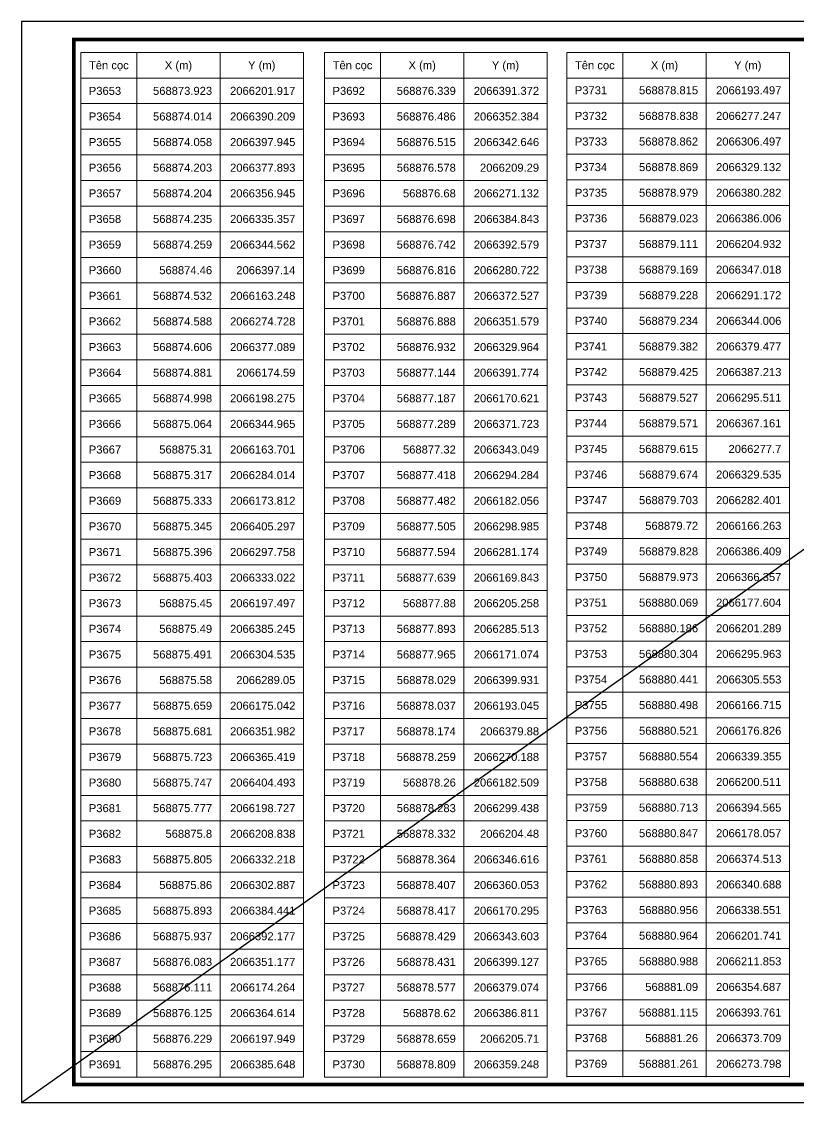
# Model space of a CAD drawing. Header units: millimetres. Extents: x 0 to 571985, y 0 to 2066666.
# Drawn here: x 569629.46 to 569650.8, y 2064995.92 to 2065025.62 of the extents above; entities that cross this region are included whole.
import ezdxf
from ezdxf.enums import TextEntityAlignment as Align

# ---------------------------------------------------------------- set-up
doc = ezdxf.new("R2010")
doc.units = ezdxf.units.MM
doc.linetypes.add('CENTER', pattern=[3, 1.5, -0.5, 0.5, -0.5])
for name, color, linetype, lineweight in [('A-KY HIEU', 34, 'Continuous', 20), ('E- RANH GIOI', 1, 'CENTER', 13), ('kata_net khung', 3, 'Continuous', 20), ('kata_text', 254, 'Continuous', 30)]:
    doc.layers.add(name, color=color, linetype=linetype, lineweight=lineweight)
doc.layers.add('KCS_Plotter', color=11, linetype='Continuous', plot=False)
doc.styles.add('kata_text', font='arial.ttf', dxfattribs={"width": 0.8})

# ---------------------------------------------------------------- blocks, each defined once
blk = doc.blocks.new('A$C33BC4D2A')
at = {"layer": 'A-KY HIEU', "color": 0, "const_width": 1.02}
blk.add_lwpolyline([(14.35, -292.1), (14.35, -4.9), (414.98, -4.9), (414.98, -292.1)], close=True, dxfattribs=at)
at = {"layer": 'Defpoints', "color": 125}
blk.add_lwpolyline([(0, -297), (420, -297), (420, 0), (0, 0)], close=True, dxfattribs=at)

msp = doc.modelspace()

# ---------------------------------------------------------------- linework, layer by layer
at = {"layer": 'kata_net khung'}
for p, q in [((569631.083, 2065024.777), (569637.199, 2065024.777)), ((569631.083, 2065024.777), (569631.083, 2064996.617)), ((569632.623, 2065024.777), (569632.623, 2065024.073)), ((569632.623, 2065024.777), (569632.623, 2064996.617)), ((569634.911, 2065024.777), (569634.911, 2065024.073)), ((569634.911, 2065024.777), (569634.911, 2064996.617)), ((569637.199, 2065024.777), (569637.199, 2065024.073)), ((569637.199, 2065024.777), (569637.199, 2064996.617)), ((569637.78, 2065024.777), (569643.896, 2065024.777)), ((569637.78, 2065024.777), (569643.896, 2065024.777)), ((569637.78, 2065024.777), (569637.78, 2065024.073)), ((569637.78, 2065024.777), (569637.78, 2064996.617)), ((569639.32, 2065024.777), (569639.32, 2065024.073)), ((569639.32, 2065024.777), (569639.32, 2064996.617)), ((569641.608, 2065024.777), (569641.608, 2065024.073)), ((569641.608, 2065024.777), (569641.608, 2064996.617)), ((569643.896, 2065024.777), (569643.896, 2065024.073)), ((569643.896, 2065024.777), (569643.896, 2064996.617)), ((569644.438, 2065024.777), (569650.554, 2065024.777)), ((569644.438, 2065024.777), (569650.554, 2065024.777)), ((569644.438, 2065024.777), (569650.554, 2065024.777)), ((569644.438, 2065024.777), (569644.438, 2064996.617)), ((569645.978, 2065024.777), (569645.978, 2065024.073)), ((569645.978, 2065024.777), (569645.978, 2064996.617)), ((569648.266, 2065024.777), (569648.266, 2065024.073)), ((569648.266, 2065024.777), (569648.266, 2064996.617)), ((569650.554, 2065024.777), (569650.554, 2065024.073)), ((569650.554, 2065024.777), (569650.554, 2064996.617)), ((569631.083, 2065024.073), (569637.199, 2065024.073)), ((569631.083, 2065024.073), (569637.199, 2065024.073)), ((569631.083, 2065024.073), (569637.199, 2065024.073)), ((569631.083, 2065024.073), (569637.199, 2065024.073)), ((569637.78, 2065024.073), (569643.896, 2065024.073)), ((569637.78, 2065024.073), (569643.896, 2065024.073)), ((569637.78, 2065024.073), (569643.896, 2065024.073)), ((569644.438, 2065024.073), (569650.554, 2065024.073)), ((569644.438, 2065024.073), (569650.554, 2065024.073)), ((569644.438, 2065024.073), (569650.554, 2065024.073)), ((569644.438, 2065024.073), (569650.554, 2065024.073)), ((569631.083, 2065023.369), (569637.199, 2065023.369)), ((569637.78, 2065023.369), (569643.896, 2065023.369)), ((569644.438, 2065023.385), (569650.554, 2065023.385)), ((569631.083, 2065022.665), (569637.199, 2065022.665)), ((569637.78, 2065022.665), (569643.896, 2065022.665)), ((569644.438, 2065022.681), (569650.554, 2065022.681)), ((569631.083, 2065021.961), (569637.199, 2065021.961)), ((569637.78, 2065021.961), (569643.896, 2065021.961)), ((569644.438, 2065021.977), (569650.554, 2065021.977)), ((569631.083, 2065021.257), (569637.199, 2065021.257)), ((569637.78, 2065021.257), (569643.896, 2065021.257)), ((569644.438, 2065021.273), (569650.554, 2065021.273)), ((569631.083, 2065020.553), (569637.199, 2065020.553)), ((569637.78, 2065020.553), (569643.896, 2065020.553)), ((569644.438, 2065020.569), (569650.554, 2065020.569)), ((569631.083, 2065019.849), (569637.199, 2065019.849)), ((569637.78, 2065019.849), (569643.896, 2065019.849)), ((569644.438, 2065019.865), (569650.554, 2065019.865)), ((569631.083, 2065019.145), (569637.199, 2065019.145)), ((569637.78, 2065019.145), (569643.896, 2065019.145)), ((569644.438, 2065019.161), (569650.554, 2065019.161)), ((569631.083, 2065018.441), (569637.199, 2065018.441)), ((569637.78, 2065018.441), (569643.896, 2065018.441)), ((569644.438, 2065018.457), (569650.554, 2065018.457)), ((569631.083, 2065017.737), (569637.199, 2065017.737)), ((569637.78, 2065017.737), (569643.896, 2065017.737)), ((569644.438, 2065017.753), (569650.554, 2065017.753)), ((569631.083, 2065017.033), (569637.199, 2065017.033)), ((569637.78, 2065017.033), (569643.896, 2065017.033)), ((569644.438, 2065017.049), (569650.554, 2065017.049)), ((569631.083, 2065016.329), (569637.199, 2065016.329)), ((569637.78, 2065016.329), (569643.896, 2065016.329)), ((569644.438, 2065016.345), (569650.554, 2065016.345)), ((569631.083, 2065015.625), (569637.199, 2065015.625)), ((569637.78, 2065015.625), (569643.896, 2065015.625)), ((569644.438, 2065015.641), (569650.554, 2065015.641)), ((569631.083, 2065014.921), (569637.199, 2065014.921)), ((569637.78, 2065014.921), (569643.896, 2065014.921)), ((569644.438, 2065014.937), (569650.554, 2065014.937)), ((569631.083, 2065014.217), (569637.199, 2065014.217)), ((569637.78, 2065014.217), (569643.896, 2065014.217)), ((569644.438, 2065014.233), (569650.554, 2065014.233)), ((569631.083, 2065013.513), (569637.199, 2065013.513)), ((569637.78, 2065013.513), (569643.896, 2065013.513)), ((569644.438, 2065013.529), (569650.554, 2065013.529)), ((569631.083, 2065012.809), (569637.199, 2065012.809)), ((569637.78, 2065012.809), (569643.896, 2065012.809)), ((569644.438, 2065012.825), (569650.554, 2065012.825)), ((569631.083, 2065012.105), (569637.199, 2065012.105)), ((569637.78, 2065012.105), (569643.896, 2065012.105)), ((569644.438, 2065012.121), (569650.554, 2065012.121)), ((569631.083, 2065011.401), (569637.199, 2065011.401)), ((569637.78, 2065011.401), (569643.896, 2065011.401)), ((569644.438, 2065011.417), (569650.554, 2065011.417)), ((569644.438, 2065010.713), (569650.554, 2065010.713)), ((569631.083, 2065010.697), (569637.199, 2065010.697)), ((569637.78, 2065010.697), (569643.896, 2065010.697)), ((569631.083, 2065009.993), (569637.199, 2065009.993)), ((569637.78, 2065009.993), (569643.896, 2065009.993)), ((569644.438, 2065010.009), (569650.554, 2065010.009)), ((569631.083, 2065009.289), (569637.199, 2065009.289)), ((569637.78, 2065009.289), (569643.896, 2065009.289)), ((569644.438, 2065009.305), (569650.554, 2065009.305)), ((569631.083, 2065008.585), (569637.199, 2065008.585)), ((569637.78, 2065008.585), (569643.896, 2065008.585)), ((569644.438, 2065008.601), (569650.554, 2065008.601)), ((569631.083, 2065007.881), (569637.199, 2065007.881)), ((569637.78, 2065007.881), (569643.896, 2065007.881)), ((569644.438, 2065007.897), (569650.554, 2065007.897)), ((569631.083, 2065007.177), (569637.199, 2065007.177)), ((569637.78, 2065007.177), (569643.896, 2065007.177)), ((569644.438, 2065007.193), (569650.554, 2065007.193)), ((569631.083, 2065006.473), (569637.199, 2065006.473)), ((569637.78, 2065006.473), (569643.896, 2065006.473)), ((569644.438, 2065006.489), (569650.554, 2065006.489)), ((569631.083, 2065005.769), (569637.199, 2065005.769)), ((569637.78, 2065005.769), (569643.896, 2065005.769)), ((569644.438, 2065005.785), (569650.554, 2065005.785)), ((569631.083, 2065005.065), (569637.199, 2065005.065)), ((569637.78, 2065005.065), (569643.896, 2065005.065)), ((569644.438, 2065005.081), (569650.554, 2065005.081)), ((569631.083, 2065004.361), (569637.199, 2065004.361)), ((569637.78, 2065004.361), (569643.896, 2065004.361)), ((569644.438, 2065004.377), (569650.554, 2065004.377)), ((569631.083, 2065003.657), (569637.199, 2065003.657)), ((569637.78, 2065003.657), (569643.896, 2065003.657)), ((569644.438, 2065003.673), (569650.554, 2065003.673)), ((569631.083, 2065002.953), (569637.199, 2065002.953)), ((569637.78, 2065002.953), (569643.896, 2065002.953)), ((569644.438, 2065002.969), (569650.554, 2065002.969)), ((569631.083, 2065002.249), (569637.199, 2065002.249)), ((569637.78, 2065002.249), (569643.896, 2065002.249)), ((569644.438, 2065002.265), (569650.554, 2065002.265)), ((569631.083, 2065001.545), (569637.199, 2065001.545)), ((569637.78, 2065001.545), (569643.896, 2065001.545)), ((569644.438, 2065001.561), (569650.554, 2065001.561)), ((569631.083, 2065000.841), (569637.199, 2065000.841)), ((569637.78, 2065000.841), (569643.896, 2065000.841)), ((569644.438, 2065000.857), (569650.554, 2065000.857)), ((569631.083, 2065000.137), (569637.199, 2065000.137)), ((569637.78, 2065000.137), (569643.896, 2065000.137)), ((569644.438, 2065000.153), (569650.554, 2065000.153)), ((569631.083, 2064999.433), (569637.199, 2064999.433)), ((569637.78, 2064999.433), (569643.896, 2064999.433)), ((569644.438, 2064999.449), (569650.554, 2064999.449)), ((569631.083, 2064998.729), (569637.199, 2064998.729)), ((569637.78, 2064998.729), (569643.896, 2064998.729)), ((569644.438, 2064998.745), (569650.554, 2064998.745)), ((569631.083, 2064998.025), (569637.199, 2064998.025)), ((569637.78, 2064998.025), (569643.896, 2064998.025)), ((569644.438, 2064998.041), (569650.554, 2064998.041)), ((569631.083, 2064997.321), (569637.199, 2064997.321)), ((569637.78, 2064997.321), (569643.896, 2064997.321)), ((569644.438, 2064997.337), (569650.554, 2064997.337)), ((569631.083, 2064996.617), (569637.199, 2064996.617)), ((569637.78, 2064996.617), (569643.896, 2064996.617)), ((569644.438, 2064996.633), (569650.554, 2064996.633))]:
    msp.add_line(p, q, dxfattribs=at)
at = {"layer": 'KCS_Plotter'}
msp.add_line((569629.456, 2064995.924), (569671.456, 2065025.624), dxfattribs=at)

# ---------------------------------------------------------------- block references
at = {"layer": 'E- RANH GIOI', "xscale": 0.1, "yscale": 0.1, "zscale": 0.1}
msp.add_blockref('A$C33BC4D2A', (569629.456, 2065025.624), dxfattribs=at)

# ---------------------------------------------------------------- texts
at = {"layer": 'kata_text', "style": 'kata_text'}
for s, p in [('Tên cọc', (569631.853, 2065024.425)), ('X (m)', (569633.767, 2065024.425)), ('Y (m)', (569636.055, 2065024.425)), ('Tên cọc', (569638.55, 2065024.425)), ('X (m)', (569640.464, 2065024.425)), ('Y (m)', (569642.752, 2065024.425)), ('Tên cọc', (569645.208, 2065024.425)), ('X (m)', (569647.122, 2065024.425)), ('Y (m)', (569649.41, 2065024.425))]:
    msp.add_text(s, height=0.22, dxfattribs=at).set_placement(p, align=Align.MIDDLE_CENTER)
for s, p in [('P3653', (569631.303, 2065023.721)), ('P3692', (569638, 2065023.721)), ('P3731', (569644.658, 2065023.737)), ('P3654', (569631.303, 2065023.017)), ('P3693', (569638, 2065023.017)), ('P3732', (569644.658, 2065023.033)), ('P3655', (569631.303, 2065022.313)), ('P3694', (569638, 2065022.313)), ('P3733', (569644.658, 2065022.329)), ('P3656', (569631.303, 2065021.609)), ('P3695', (569638, 2065021.609)), ('P3734', (569644.658, 2065021.625)), ('P3657', (569631.303, 2065020.905)), ('P3696', (569638, 2065020.905)), ('P3735', (569644.658, 2065020.921)), ('P3658', (569631.303, 2065020.201)), ('P3697', (569638, 2065020.201)), ('P3736', (569644.658, 2065020.217)), ('P3737', (569644.658, 2065019.513)), ('P3659', (569631.303, 2065019.497)), ('P3698', (569638, 2065019.497)), ('P3660', (569631.303, 2065018.793)), ('P3699', (569638, 2065018.793)), ('P3738', (569644.658, 2065018.809)), ('P3661', (569631.303, 2065018.089)), ('P3700', (569638, 2065018.089)), ('P3739', (569644.658, 2065018.105)), ('P3662', (569631.303, 2065017.385)), ('P3701', (569638, 2065017.385)), ('P3740', (569644.658, 2065017.401)), ('P3663', (569631.303, 2065016.681)), ('P3702', (569638, 2065016.681)), ('P3741', (569644.658, 2065016.697)), ('P3664', (569631.303, 2065015.977)), ('P3703', (569638, 2065015.977)), ('P3742', (569644.658, 2065015.993)), ('P3665', (569631.303, 2065015.273)), ('P3704', (569638, 2065015.273)), ('P3743', (569644.658, 2065015.289)), ('P3666', (569631.303, 2065014.569)), ('P3705', (569638, 2065014.569)), ('P3744', (569644.658, 2065014.585)), ('P3667', (569631.303, 2065013.865)), ('P3706', (569638, 2065013.865)), ('P3745', (569644.658, 2065013.881)), ('P3668', (569631.303, 2065013.161)), ('P3707', (569638, 2065013.161)), ('P3746', (569644.658, 2065013.177)), ('P3669', (569631.303, 2065012.457)), ('P3708', (569638, 2065012.457)), ('P3747', (569644.658, 2065012.473)), ('P3670', (569631.303, 2065011.753)), ('P3709', (569638, 2065011.753)), ('P3748', (569644.658, 2065011.769)), ('P3671', (569631.303, 2065011.049)), ('P3710', (569638, 2065011.049)), ('P3749', (569644.658, 2065011.065)), ('P3672', (569631.303, 2065010.345)), ('P3711', (569638, 2065010.345)), ('P3750', (569644.658, 2065010.361)), ('P3673', (569631.303, 2065009.641)), ('P3712', (569638, 2065009.641)), ('P3751', (569644.658, 2065009.657)), ('P3674', (569631.303, 2065008.937)), ('P3713', (569638, 2065008.937)), ('P3752', (569644.658, 2065008.953)), ('P3675', (569631.303, 2065008.233)), ('P3714', (569638, 2065008.233)), ('P3753', (569644.658, 2065008.249)), ('P3676', (569631.303, 2065007.529)), ('P3715', (569638, 2065007.529)), ('P3754', (569644.658, 2065007.545)), ('P3677', (569631.303, 2065006.825)), ('P3716', (569638, 2065006.825)), ('P3755', (569644.658, 2065006.841)), ('P3678', (569631.303, 2065006.121)), ('P3717', (569638, 2065006.121)), ('P3756', (569644.658, 2065006.137)), ('P3679', (569631.303, 2065005.417)), ('P3718', (569638, 2065005.417)), ('P3757', (569644.658, 2065005.433)), ('P3680', (569631.303, 2065004.713)), ('P3719', (569638, 2065004.713)), ('P3758', (569644.658, 2065004.729)), ('P3681', (569631.303, 2065004.009)), ('P3720', (569638, 2065004.009)), ('P3759', (569644.658, 2065004.025)), ('P3682', (569631.303, 2065003.305)), ('P3721', (569638, 2065003.305)), ('P3760', (569644.658, 2065003.321)), ('P3683', (569631.303, 2065002.601)), ('P3722', (569638, 2065002.601)), ('P3761', (569644.658, 2065002.617)), ('P3684', (569631.303, 2065001.897)), ('P3723', (569638, 2065001.897)), ('P3762', (569644.658, 2065001.913)), ('P3685', (569631.303, 2065001.193)), ('P3724', (569638, 2065001.193)), ('P3763', (569644.658, 2065001.209)), ('P3764', (569644.658, 2065000.505)), ('P3686', (569631.303, 2065000.489)), ('P3725', (569638, 2065000.489)), ('P3687', (569631.303, 2064999.785)), ('P3726', (569638, 2064999.785)), ('P3765', (569644.658, 2064999.801)), ('P3688', (569631.303, 2064999.081)), ('P3727', (569638, 2064999.081)), ('P3766', (569644.658, 2064999.097)), ('P3689', (569631.303, 2064998.377)), ('P3728', (569638, 2064998.377)), ('P3767', (569644.658, 2064998.393)), ('P3690', (569631.303, 2064997.673)), ('P3729', (569638, 2064997.673)), ('P3768', (569644.658, 2064997.689)), ('P3691', (569631.303, 2064996.969)), ('P3730', (569638, 2064996.969)), ('P3769', (569644.658, 2064996.985))]:
    msp.add_text(s, height=0.22, dxfattribs=at).set_placement(p, align=Align.MIDDLE_LEFT)
for s, p in [('568873.923', (569634.691, 2065023.721)), ('2066201.917', (569636.979, 2065023.721)), ('568876.339', (569641.388, 2065023.721)), ('2066391.372', (569643.676, 2065023.721)), ('568878.815', (569648.046, 2065023.737)), ('2066193.497', (569650.334, 2065023.737)), ('568874.014', (569634.691, 2065023.017)), ('2066390.209', (569636.979, 2065023.017)), ('568876.486', (569641.388, 2065023.017)), ('2066352.384', (569643.676, 2065023.017)), ('568878.838', (569648.046, 2065023.033)), ('2066277.247', (569650.334, 2065023.033)), ('568874.058', (569634.691, 2065022.313)), ('2066397.945', (569636.979, 2065022.313)), ('568876.515', (569641.388, 2065022.313)), ('2066342.646', (569643.676, 2065022.313)), ('568878.862', (569648.046, 2065022.329)), ('2066306.497', (569650.334, 2065022.329)), ('568874.203', (569634.691, 2065021.609)), ('2066377.893', (569636.979, 2065021.609)), ('568876.578', (569641.388, 2065021.609)), ('2066209.29', (569643.676, 2065021.609)), ('568878.869', (569648.046, 2065021.625)), ('2066329.132', (569650.334, 2065021.625)), ('568874.204', (569634.691, 2065020.905)), ('2066356.945', (569636.979, 2065020.905)), ('568876.68', (569641.388, 2065020.905)), ('2066271.132', (569643.676, 2065020.905)), ('568878.979', (569648.046, 2065020.921)), ('2066380.282', (569650.334, 2065020.921)), ('568874.235', (569634.691, 2065020.201)), ('2066335.357', (569636.979, 2065020.201)), ('568876.698', (569641.388, 2065020.201)), ('2066384.843', (569643.676, 2065020.201)), ('568879.023', (569648.046, 2065020.217)), ('2066386.006', (569650.334, 2065020.217)), ('568879.111', (569648.046, 2065019.513)), ('2066204.932', (569650.334, 2065019.513)), ('568874.259', (569634.691, 2065019.497)), ('2066344.562', (569636.979, 2065019.497)), ('568876.742', (569641.388, 2065019.497)), ('2066392.579', (569643.676, 2065019.497)), ('568874.46', (569634.691, 2065018.793)), ('2066397.14', (569636.979, 2065018.793)), ('568876.816', (569641.388, 2065018.793)), ('2066280.722', (569643.676, 2065018.793)), ('568879.169', (569648.046, 2065018.809)), ('2066347.018', (569650.334, 2065018.809)), ('568874.532', (569634.691, 2065018.089)), ('2066163.248', (569636.979, 2065018.089)), ('568876.887', (569641.388, 2065018.089)), ('2066372.527', (569643.676, 2065018.089)), ('568879.228', (569648.046, 2065018.105)), ('2066291.172', (569650.334, 2065018.105)), ('568874.588', (569634.691, 2065017.385)), ('2066274.728', (569636.979, 2065017.385)), ('568876.888', (569641.388, 2065017.385)), ('2066351.579', (569643.676, 2065017.385)), ('568879.234', (569648.046, 2065017.401)), ('2066344.006', (569650.334, 2065017.401)), ('568874.606', (569634.691, 2065016.681)), ('2066377.089', (569636.979, 2065016.681)), ('568876.932', (569641.388, 2065016.681)), ('2066329.964', (569643.676, 2065016.681)), ('568879.382', (569648.046, 2065016.697)), ('2066379.477', (569650.334, 2065016.697)), ('568874.881', (569634.691, 2065015.977)), ('2066174.59', (569636.979, 2065015.977)), ('568877.144', (569641.388, 2065015.977)), ('2066391.774', (569643.676, 2065015.977)), ('568879.425', (569648.046, 2065015.993)), ('2066387.213', (569650.334, 2065015.993)), ('568874.998', (569634.691, 2065015.273)), ('2066198.275', (569636.979, 2065015.273)), ('568877.187', (569641.388, 2065015.273)), ('2066170.621', (569643.676, 2065015.273)), ('568879.527', (569648.046, 2065015.289)), ('2066295.511', (569650.334, 2065015.289)), ('568875.064', (569634.691, 2065014.569)), ('2066344.965', (569636.979, 2065014.569)), ('568877.289', (569641.388, 2065014.569)), ('2066371.723', (569643.676, 2065014.569)), ('568879.571', (569648.046, 2065014.585)), ('2066367.161', (569650.334, 2065014.585)), ('568875.31', (569634.691, 2065013.865)), ('2066163.701', (569636.979, 2065013.865)), ('568877.32', (569641.388, 2065013.865)), ('2066343.049', (569643.676, 2065013.865)), ('568879.615', (569648.046, 2065013.881)), ('2066277.7', (569650.334, 2065013.881)), ('568875.317', (569634.691, 2065013.161)), ('2066284.014', (569636.979, 2065013.161)), ('568877.418', (569641.388, 2065013.161)), ('2066294.284', (569643.676, 2065013.161)), ('568879.674', (569648.046, 2065013.177)), ('2066329.535', (569650.334, 2065013.177)), ('568875.333', (569634.691, 2065012.457)), ('2066173.812', (569636.979, 2065012.457)), ('568877.482', (569641.388, 2065012.457)), ('2066182.056', (569643.676, 2065012.457)), ('568879.703', (569648.046, 2065012.473)), ('2066282.401', (569650.334, 2065012.473)), ('568875.345', (569634.691, 2065011.753)), ('2066405.297', (569636.979, 2065011.753)), ('568877.505', (569641.388, 2065011.753)), ('2066298.985', (569643.676, 2065011.753)), ('568879.72', (569648.046, 2065011.769)), ('2066166.263', (569650.334, 2065011.769)), ('568875.396', (569634.691, 2065011.049)), ('2066297.758', (569636.979, 2065011.049)), ('568877.594', (569641.388, 2065011.049)), ('2066281.174', (569643.676, 2065011.049)), ('568879.828', (569648.046, 2065011.065)), ('2066386.409', (569650.334, 2065011.065)), ('568875.403', (569634.691, 2065010.345)), ('2066333.022', (569636.979, 2065010.345)), ('568877.639', (569641.388, 2065010.345)), ('2066169.843', (569643.676, 2065010.345)), ('568879.973', (569648.046, 2065010.361)), ('2066366.357', (569650.334, 2065010.361)), ('568875.45', (569634.691, 2065009.641)), ('2066197.497', (569636.979, 2065009.641)), ('568877.88', (569641.388, 2065009.641)), ('2066205.258', (569643.676, 2065009.641)), ('568880.069', (569648.046, 2065009.657)), ('2066177.604', (569650.334, 2065009.657)), ('568875.49', (569634.691, 2065008.937)), ('2066385.245', (569636.979, 2065008.937)), ('568877.893', (569641.388, 2065008.937)), ('2066285.513', (569643.676, 2065008.937)), ('568880.186', (569648.046, 2065008.953)), ('2066201.289', (569650.334, 2065008.953)), ('568875.491', (569634.691, 2065008.233)), ('2066304.535', (569636.979, 2065008.233)), ('568877.965', (569641.388, 2065008.233)), ('2066171.074', (569643.676, 2065008.233)), ('568880.304', (569648.046, 2065008.249)), ('2066295.963', (569650.334, 2065008.249)), ('568875.58', (569634.691, 2065007.529)), ('2066289.05', (569636.979, 2065007.529)), ('568878.029', (569641.388, 2065007.529)), ('2066399.931', (569643.676, 2065007.529)), ('568880.441', (569648.046, 2065007.545)), ('2066305.553', (569650.334, 2065007.545)), ('568875.659', (569634.691, 2065006.825)), ('2066175.042', (569636.979, 2065006.825)), ('568878.037', (569641.388, 2065006.825)), ('2066193.045', (569643.676, 2065006.825)), ('568880.498', (569648.046, 2065006.841)), ('2066166.715', (569650.334, 2065006.841)), ('568875.681', (569634.691, 2065006.121)), ('2066351.982', (569636.979, 2065006.121)), ('568878.174', (569641.388, 2065006.121)), ('2066379.88', (569643.676, 2065006.121)), ('568880.521', (569648.046, 2065006.137)), ('2066176.826', (569650.334, 2065006.137)), ('568875.723', (569634.691, 2065005.417)), ('2066365.419', (569636.979, 2065005.417)), ('568878.259', (569641.388, 2065005.417)), ('2066270.188', (569643.676, 2065005.417)), ('568880.554', (569648.046, 2065005.433)), ('2066339.355', (569650.334, 2065005.433)), ('568875.747', (569634.691, 2065004.713)), ('2066404.493', (569636.979, 2065004.713)), ('568878.26', (569641.388, 2065004.713)), ('2066182.509', (569643.676, 2065004.713)), ('568880.638', (569648.046, 2065004.729)), ('2066200.511', (569650.334, 2065004.729)), ('568875.777', (569634.691, 2065004.009)), ('2066198.727', (569636.979, 2065004.009)), ('568878.283', (569641.388, 2065004.009)), ('2066299.438', (569643.676, 2065004.009)), ('568880.713', (569648.046, 2065004.025)), ('2066394.565', (569650.334, 2065004.025)), ('568875.8', (569634.691, 2065003.305)), ('2066208.838', (569636.979, 2065003.305)), ('568878.332', (569641.388, 2065003.305)), ('2066204.48', (569643.676, 2065003.305)), ('568880.847', (569648.046, 2065003.321)), ('2066178.057', (569650.334, 2065003.321)), ('568875.805', (569634.691, 2065002.601)), ('2066332.218', (569636.979, 2065002.601)), ('568878.364', (569641.388, 2065002.601)), ('2066346.616', (569643.676, 2065002.601)), ('568880.858', (569648.046, 2065002.617)), ('2066374.513', (569650.334, 2065002.617)), ('568875.86', (569634.691, 2065001.897)), ('2066302.887', (569636.979, 2065001.897)), ('568878.407', (569641.388, 2065001.897)), ('2066360.053', (569643.676, 2065001.897)), ('568880.893', (569648.046, 2065001.913)), ('2066340.688', (569650.334, 2065001.913)), ('568875.893', (569634.691, 2065001.193)), ('2066384.441', (569636.979, 2065001.193)), ('568878.417', (569641.388, 2065001.193)), ('2066170.295', (569643.676, 2065001.193)), ('568880.956', (569648.046, 2065001.209)), ('2066338.551', (569650.334, 2065001.209)), ('568880.964', (569648.046, 2065000.505)), ('2066201.741', (569650.334, 2065000.505)), ('568875.937', (569634.691, 2065000.489)), ('2066392.177', (569636.979, 2065000.489)), ('568878.429', (569641.388, 2065000.489)), ('2066343.603', (569643.676, 2065000.489)), ('568876.083', (569634.691, 2064999.785)), ('2066351.177', (569636.979, 2064999.785)), ('568878.431', (569641.388, 2064999.785)), ('2066399.127', (569643.676, 2064999.785)), ('568880.988', (569648.046, 2064999.801)), ('2066211.853', (569650.334, 2064999.801)), ('568876.111', (569634.691, 2064999.081)), ('2066174.264', (569636.979, 2064999.081)), ('568878.577', (569641.388, 2064999.081)), ('2066379.074', (569643.676, 2064999.081)), ('568881.09', (569648.046, 2064999.097)), ('2066354.687', (569650.334, 2064999.097)), ('568876.125', (569634.691, 2064998.377)), ('2066364.614', (569636.979, 2064998.377)), ('568878.62', (569641.388, 2064998.377)), ('2066386.811', (569643.676, 2064998.377)), ('568881.115', (569648.046, 2064998.393)), ('2066393.761', (569650.334, 2064998.393)), ('568876.229', (569634.691, 2064997.673)), ('2066197.949', (569636.979, 2064997.673)), ('568878.659', (569641.388, 2064997.673)), ('2066205.71', (569643.676, 2064997.673)), ('568881.26', (569648.046, 2064997.689)), ('2066373.709', (569650.334, 2064997.689)), ('568876.295', (569634.691, 2064996.969)), ('2066385.648', (569636.979, 2064996.969)), ('568878.809', (569641.388, 2064996.969)), ('2066359.248', (569643.676, 2064996.969)), ('568881.261', (569648.046, 2064996.985)), ('2066273.798', (569650.334, 2064996.985))]:
    msp.add_text(s, height=0.22, dxfattribs=at).set_placement(p, align=Align.MIDDLE_RIGHT)

doc.saveas('drawing.dxf')
